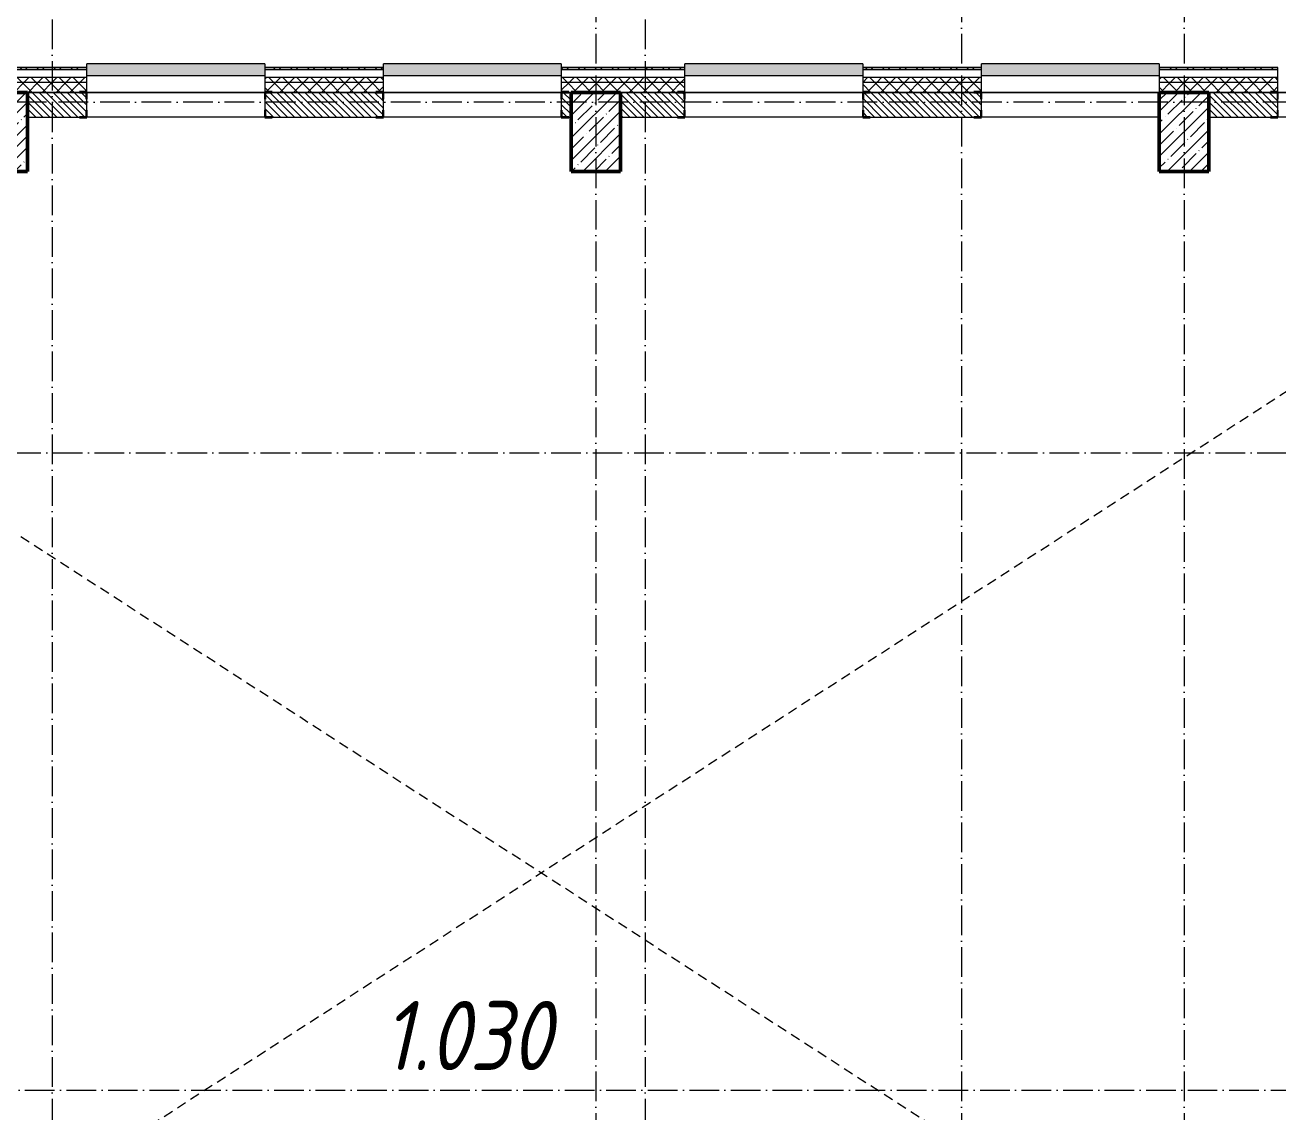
# Model space of a CAD drawing. Header units: millimetres. Extents: x -136833 to 49383, y -8033 to 344618.
# Drawn here: x -74209 to -61534, y 321158 to 332159 of the extents above; entities that cross this region are included whole.
import ezdxf

# ---------------------------------------------------------------- set-up
doc = ezdxf.new("R2010")
doc.units = ezdxf.units.MM
doc.linetypes.add('200_ШТРИХ_ш1п0_6_', pattern=[160, 100, -60])
doc.linetypes.add('50_200_ШТРИХ_1Т_ш5_п1_п1_', pattern=[700, 500, -100, 0, -100])
for name, color, linetype, lineweight in [('A-DETL-____-OTLN-3', 7, '200_ШТРИХ_ш1п0_6_', 9), ('A-GENM-____-MCUT', 7, 'Continuous', 25), ('A-GENM-____-OTLN-1', 7, 'Continuous', 25), ('A-GLAZ-____-OTLN', 7, 'Continuous', 9), ('A-WALL-____-MCUT', 7, 'Continuous', 13), ('A-WALL-____-MCUT-1', 7, 'Continuous', 9), ('A-WALL-____-OTLN', 7, 'Continuous', 9), ('A-WALL-____-PATT-1', 7, 'Continuous', 9), ('A-WALL-FNSH-MCUT-1', 7, 'Continuous', 9), ('S-COLS-____-MCUT', 7, 'Continuous', 50), ('S-COLS-____-OTLN', 7, 'Continuous', 9), ('S-GRID-____-OTLN-1', 7, '50_200_ШТРИХ_1Т_ш5_п1_п1_', 9), ('Марки помещений', 7, 'Continuous', 9)]:
    doc.layers.add(name, color=color, linetype=linetype, lineweight=lineweight)
doc.layers.add('A-GLAZ-____-OTLN-1', color=7, linetype='Continuous', lineweight=9, true_color=0xc0c0c0)
doc.styles.add('ISOCPEUR_I_2', font='isocpeui.ttf', dxfattribs={"width": 0.85, "height": 2.3})
pattern_1 = [(45, (-131434.41, 245796.49), (-70.71068, 70.71068), []), (135, (-131434.41, 245796.49), (-70.71068, -70.71068), [])]
pattern_2 = [(135, (-131434.413, 245796.486), (-35.35534, -35.35534), [])]

# ---------------------------------------------------------------- blocks, each defined once
blk = doc.blocks.new('BSC_Колонна _Прямоугольная - 500х800-25984400-АР1_План отверстий 2 этажа в осях 1-64_Ю-ЯЯ')
at = {"layer": 'S-COLS-____-OTLN'}
h = blk.add_hatch(dxfattribs=at)
h.set_pattern_fill('FP_91', color=256, style=0, pattern_type=2)
h.set_pattern_definition([(225, (57000, 85281.04), (114.04925, -114.04925), []), (225, (56885.95, 85281.04), (114.04925, -114.04925), [201.613, -40.323, 3.353, -36.97])])
h.paths.add_polyline_path([(250, 400), (-250, 400), (-250, -400), (250, -400)], flags=0)
at = {"layer": 'S-COLS-____-MCUT'}
for p, q in [((250, 400), (-250, 400)), ((-250, 400), (-250, -400)), ((250, -400), (250, 400)), ((-250, -400), (250, -400))]:
    blk.add_line(p, q, dxfattribs=at)
blk = doc.blocks.new('BSC_Колонна _Прямоугольная - 500х800-V79-АР1_План отверстий 2 этажа в осях 1-64_Ю-ЯЯ')
at = {"layer": 'S-COLS-____-OTLN'}
h = blk.add_hatch(dxfattribs=at)
h.set_pattern_fill('FP_92', color=256, style=0, pattern_type=2)
h.set_pattern_definition([(225, (63000, 85281.04), (114.04925, -114.04925), []), (225, (62885.95, 85281.04), (114.04925, -114.04925), [201.613, -40.323, 3.353, -36.97])])
h.paths.add_polyline_path([(250, 400), (-250, 400), (-250, -400), (250, -400)], flags=0)
at = {"layer": 'S-COLS-____-MCUT'}
for p, q in [((250, 400), (-250, 400)), ((-250, 400), (-250, -400)), ((250, -400), (250, 400)), ((-250, -400), (250, -400))]:
    blk.add_line(p, q, dxfattribs=at)
blk = doc.blocks.new('BSC_Колонна _Прямоугольная - 500х800-V80-АР1_План отверстий 2 этажа в осях 1-64_Ю-ЯЯ')
at = {"layer": 'S-COLS-____-OTLN'}
h = blk.add_hatch(dxfattribs=at)
h.set_pattern_fill('FP_93', color=256, style=0, pattern_type=2)
h.set_pattern_definition([(225, (68950, 85281.04), (114.04925, -114.04925), []), (225, (68835.95, 85281.04), (114.04925, -114.04925), [201.613, -40.323, 3.353, -36.97])])
h.paths.add_polyline_path([(250, 400), (-250, 400), (-250, -400), (250, -400)], flags=0)
at = {"layer": 'S-COLS-____-MCUT'}
for p, q in [((250, 400), (-250, 400)), ((-250, 400), (-250, -400)), ((250, -400), (250, 400)), ((-250, -400), (250, -400))]:
    blk.add_line(p, q, dxfattribs=at)
blk = doc.blocks.new('Фахверк_СКБ_Уголок - 250_2700-27497298-АР1_План отверстий 2 этажа в осях 1-64_Ю-ЯЯ')
at = {"layer": 'A-GENM-____-MCUT'}
for p, q in [((200, 181), (125, 181)), ((125, 181), (125, 106)), ((131, 106), (131, 175)), ((131, 175), (200, 175)), ((200, 175), (200, 181)), ((125, 106), (131, 106)), ((131, -6), (125, -6)), ((125, -6), (125, -81)), ((125, -81), (200, -81)), ((131, -75), (131, -6)), ((200, -75), (131, -75)), ((200, -81), (200, -75))]:
    blk.add_line(p, q, dxfattribs=at)
blk = doc.blocks.new('Фахверк_СКБ_Уголок - 250_2700_1-27501432-АР1_План отверстий 2 этажа в осях 1-64_Ю-ЯЯ')
at = {"layer": 'A-GENM-____-MCUT'}
for p, q in [((200, 181), (125, 181)), ((125, 181), (125, 106)), ((131, 106), (131, 175)), ((131, 175), (200, 175)), ((200, 175), (200, 181)), ((125, 106), (131, 106)), ((131, -6), (125, -6)), ((125, -6), (125, -81)), ((125, -81), (200, -81)), ((131, -75), (131, -6)), ((200, -75), (131, -75)), ((200, -81), (200, -75))]:
    blk.add_line(p, q, dxfattribs=at)
blk = doc.blocks.new('Отлив_СКБ - Отлив витража_120_НВФ-31885689-АР1_План отверстий 2 этажа в осях 1-64_Ю-ЯЯ')
at = {"layer": 'A-GLAZ-____-OTLN-1'}
for points in [[(1800, 2), (1800, 120), (0, 120), (0, 2), (737, 2)], [(1800, 0), (1800, 2), (0, 2), (0, 0), (737, 0)]]:
    blk.add_hatch(color=256, dxfattribs=at).paths.add_polyline_path(points, flags=0)
at = {"layer": 'A-GLAZ-____-OTLN'}
for p, q in [((0, 83), (0, 120)), ((1800, 120), (0, 120)), ((0, 2), (1800, 2)), ((1800, 120), (1800, 83)), ((1800, 0), (0, 0))]:
    blk.add_line(p, q, dxfattribs=at)
blk = doc.blocks.new('3эт')
at = {"layer": 'S-GRID-____-OTLN-1', "color": 251, "ltscale": 0.6, "true_color": 0x636466}
for p, q in [((346770.7, 4029.4), (346770.7, -33971.9)), ((350470.7, 4029.4), (350470.7, -33971.9)), ((352720.7, 4029.4), (352720.7, -33971.9)), ((341270.7, 3756), (341270.7, -33823.9)), ((347270.7, 3756), (347270.7, -33828.9)), ((387845.1, -1282.4), (279101.9, -1282.4)), ((279101.9, -4832.4), (387845.1, -4832.4)), ((333012.7, -11282.4), (387845.1, -11282.4))]:
    blk.add_line(p, q, dxfattribs=at)

msp = doc.modelspace()

# ---------------------------------------------------------------- hatches: boundary and pattern name
at = {"layer": 'A-WALL-____-PATT-1'}
h = msp.add_hatch(dxfattribs=at)
h.set_pattern_fill('FP_3', color=256, style=0, pattern_type=2)
h.set_pattern_definition([(45, (-131434.41, 245796.49), (-85.53659, 85.53659), []), (45, (-131377.39, 245796.49), (-85.53659, 85.53659), [])])
h.paths.add_polyline_path([(-56719.4, 331707.5), (-56719.4, 331727.5), (-59734.4, 331727.5), (-59734.4, 331707.5), (-57214.6, 331707.5)], flags=0)
h.paths.add_polyline_path([(-61534.4, 331707.5), (-61534.4, 331727.5), (-62734.4, 331727.5), (-62734.4, 331707.5)], flags=0)
h.paths.add_polyline_path([(-64534.4, 331707.5), (-64534.4, 331727.5), (-65734.4, 331727.5), (-65734.4, 331707.5)], flags=0)
h.paths.add_polyline_path([(-67534.4, 331707.5), (-67534.4, 331727.5), (-68784.4, 331727.5), (-68784.4, 331707.5), (-67819.6, 331707.5)], flags=0)
h.paths.add_polyline_path([(-70584.4, 331707.5), (-70584.4, 331727.5), (-71784.4, 331727.5), (-71784.4, 331707.5), (-71354.6, 331707.5)], flags=0)
h.paths.add_polyline_path([(-74005.8, 331707.5), (-73584.4, 331707.5), (-73584.4, 331727.5), (-74784.4, 331727.5), (-74784.4, 331707.5)], flags=0)
h.paths.add_polyline_path([(-79584.4, 331707.5), (-79584.4, 331727.5), (-81249.4, 331727.5), (-81249.4, 331707.5), (-80192.1, 331707.5)], flags=0)
h.paths.add_polyline_path([(-76584.4, 331707.5), (-76584.4, 331727.5), (-77784.4, 331727.5), (-77784.4, 331707.5)], flags=0)
h = msp.add_hatch(dxfattribs=at)
h.set_pattern_fill('FP_1', color=256, style=0, pattern_type=2)
h.set_pattern_definition(pattern_1)
h.paths.add_polyline_path([(-30084.4, 331577.5), (-30034.4, 331577.5), (-30034.4, 331627.5), (-36934.4, 331627.5), (-36934.4, 331577.5), (-32469.6, 331577.5)], flags=0)
h.paths.add_polyline_path([(-42190.8, 331577.5), (-41484.4, 331577.5), (-41484.4, 331627.5), (-42684.4, 331627.5), (-42684.4, 331577.5)], flags=0)
h.paths.add_polyline_path([(-39684.4, 331577.5), (-37934.4, 331577.5), (-37934.4, 331627.5), (-39684.4, 331627.5)], flags=0)
h.paths.add_polyline_path([(-44484.4, 331577.5), (-44484.4, 331627.5), (-45609.4, 331627.5), (-45609.4, 331577.5), (-44842.1, 331577.5)], flags=0)
h.paths.add_polyline_path([(-47409.4, 331577.5), (-47409.4, 331627.5), (-48534.4, 331627.5), (-48534.4, 331577.5), (-47493.3, 331577.5)], flags=0)
h.paths.add_polyline_path([(-54384.4, 331577.5), (-53184.4, 331577.5), (-53184.4, 331627.5), (-54384.4, 331627.5)], flags=0)
h.paths.add_polyline_path([(-56184.4, 331577.5), (-56184.4, 331627.5), (-59734.4, 331627.5), (-59734.4, 331577.5), (-57214.6, 331577.5)], flags=0)
h.paths.add_polyline_path([(-61534.4, 331577.5), (-61534.4, 331627.5), (-62734.4, 331627.5), (-62734.4, 331577.5)], flags=0)
h.paths.add_polyline_path([(-64534.4, 331577.5), (-64534.4, 331627.5), (-65734.4, 331627.5), (-65734.4, 331577.5)], flags=0)
h.paths.add_polyline_path([(-67534.4, 331577.5), (-67534.4, 331627.5), (-68784.4, 331627.5), (-68784.4, 331577.5), (-67819.6, 331577.5)], flags=0)
h.paths.add_polyline_path([(-71354.6, 331577.5), (-70584.4, 331577.5), (-70584.4, 331627.5), (-71784.4, 331627.5), (-71784.4, 331577.5)], flags=0)
h.paths.add_polyline_path([(-73584.4, 331577.5), (-73584.4, 331627.5), (-74784.4, 331627.5), (-74784.4, 331577.5), (-74005.8, 331577.5)], flags=0)
h.paths.add_polyline_path([(-76584.4, 331577.5), (-76584.4, 331627.5), (-77784.4, 331627.5), (-77784.4, 331577.5)], flags=0)
h.paths.add_polyline_path([(-80192.1, 331577.5), (-79584.4, 331577.5), (-79584.4, 331627.5), (-81234.4, 331627.5), (-81234.4, 331577.5), (-81075.8, 331577.5)], flags=0)
h = msp.add_hatch(dxfattribs=at)
h.set_pattern_fill('FP_1', color=256, style=0, pattern_type=2)
h.set_pattern_definition(pattern_1)
h.paths.add_polyline_path([(-30184.4, 331477.5), (-30084.4, 331477.5), (-30084.4, 331577.5), (-36934.4, 331577.5), (-36934.4, 331477.5), (-32469.6, 331477.5)], flags=0)
h.paths.add_polyline_path([(-38434.4, 331477.5), (-37934.4, 331477.5), (-37934.4, 331577.5), (-39684.4, 331577.5), (-39684.4, 331483.5), (-39609.4, 331483.5), (-39609.4, 331477.5), (-39539.6, 331477.5)], flags=0)
h.paths.add_polyline_path([(-42190.8, 331477.5), (-41559.4, 331477.5), (-41559.4, 331483.5), (-41484.4, 331483.5), (-41484.4, 331577.5), (-42684.4, 331577.5), (-42684.4, 331477.5)], flags=0)
h.paths.add_polyline_path([(-44842.1, 331477.5), (-44559.4, 331477.5), (-44559.4, 331483.5), (-44484.4, 331483.5), (-44484.4, 331577.5), (-45609.4, 331577.5), (-45609.4, 331483.5), (-45534.4, 331483.5), (-45534.4, 331477.5)], flags=0)
h.paths.add_polyline_path([(-47493.3, 331477.5), (-47484.4, 331477.5), (-47484.4, 331483.5), (-47409.4, 331483.5), (-47409.4, 331577.5), (-48534.4, 331577.5), (-48534.4, 331477.5), (-48034.4, 331477.5)], flags=0)
h.paths.add_polyline_path([(-53934.4, 331477.5), (-53259.4, 331477.5), (-53259.4, 331483.5), (-53184.4, 331483.5), (-53184.4, 331577.5), (-54384.4, 331577.5), (-54384.4, 331483.5), (-54309.4, 331483.5), (-54309.4, 331477.5)], flags=0)
h.paths.add_polyline_path([(-56184.4, 331477.5), (-56184.4, 331577.5), (-59734.4, 331577.5), (-59734.4, 331483.5), (-59659.4, 331483.5), (-59659.4, 331477.5), (-56684.4, 331477.5)], flags=0)
h.paths.add_polyline_path([(-62734.4, 331477.5), (-61609.4, 331477.5), (-61609.4, 331483.5), (-61534.4, 331483.5), (-61534.4, 331577.5), (-62734.4, 331577.5)], flags=0)
h.paths.add_polyline_path([(-65659.4, 331477.5), (-64609.4, 331477.5), (-64609.4, 331483.5), (-64534.4, 331483.5), (-64534.4, 331577.5), (-65734.4, 331577.5), (-65734.4, 331483.5), (-65659.4, 331483.5)], flags=0)
h.paths.add_polyline_path([(-67609.4, 331477.5), (-67609.4, 331483.5), (-67534.4, 331483.5), (-67534.4, 331577.5), (-68784.4, 331577.5), (-68784.4, 331483.5), (-68709.4, 331483.5), (-68709.4, 331477.5), (-67819.6, 331477.5)], flags=0)
h.paths.add_polyline_path([(-70659.4, 331477.5), (-70659.4, 331483.5), (-70584.4, 331483.5), (-70584.4, 331577.5), (-71784.4, 331577.5), (-71784.4, 331483.5), (-71709.4, 331483.5), (-71709.4, 331477.5), (-71354.6, 331477.5)], flags=0)
h.paths.add_polyline_path([(-73659.4, 331477.5), (-73659.4, 331483.5), (-73584.4, 331483.5), (-73584.4, 331577.5), (-74784.4, 331577.5), (-74784.4, 331483.5), (-74709.4, 331483.5), (-74709.4, 331477.5), (-74005.8, 331477.5)], flags=0)
h.paths.add_polyline_path([(-77709.4, 331477.5), (-76659.4, 331477.5), (-76659.4, 331483.5), (-76584.4, 331483.5), (-76584.4, 331577.5), (-77784.4, 331577.5), (-77784.4, 331483.5), (-77709.4, 331483.5)], flags=0)
h.paths.add_polyline_path([(-79659.4, 331477.5), (-79659.4, 331483.5), (-79584.4, 331483.5), (-79584.4, 331577.5), (-81234.4, 331577.5), (-81234.4, 331477.5), (-80192.1, 331477.5)], flags=0)
h = msp.add_hatch(dxfattribs=at)
h.set_pattern_fill('FP_6', color=256, style=0, pattern_type=2)
h.set_pattern_definition(pattern_2)
h.paths.add_polyline_path([(-71354.6, 331227.5), (-70590.4, 331227.5), (-70590.4, 331296.5), (-70584.4, 331296.5), (-70584.4, 331408.5), (-70590.4, 331408.5), (-70590.4, 331477.5), (-71778.4, 331477.5), (-71778.4, 331408.5), (-71784.4, 331408.5), (-71784.4, 331296.5), (-71778.4, 331296.5), (-71778.4, 331227.5), (-71709.4, 331227.5)], flags=0)
h.paths.add_polyline_path([(-68778.4, 331227.5), (-68684.4, 331227.5), (-68684.4, 331477.5), (-68778.4, 331477.5), (-68778.4, 331408.5), (-68784.4, 331408.5), (-68784.4, 331296.5), (-68778.4, 331296.5)], flags=0)
h.paths.add_polyline_path([(-73590.4, 331227.5), (-73590.4, 331296.5), (-73584.4, 331296.5), (-73584.4, 331408.5), (-73590.4, 331408.5), (-73590.4, 331477.5), (-74184.4, 331477.5), (-74184.4, 331227.5), (-73659.4, 331227.5)], flags=0)
h = msp.add_hatch(dxfattribs=at)
h.set_pattern_fill('FP_6', color=256, style=0, pattern_type=2)
h.set_pattern_definition(pattern_2)
h.paths.add_polyline_path([(-64609.4, 331227.5), (-64540.4, 331227.5), (-64540.4, 331296.5), (-64534.4, 331296.5), (-64534.4, 331408.5), (-64540.4, 331408.5), (-64540.4, 331477.5), (-65728.4, 331477.5), (-65728.4, 331408.5), (-65734.4, 331408.5), (-65734.4, 331296.5), (-65728.4, 331296.5), (-65728.4, 331227.5), (-65659.4, 331227.5)], flags=0)
h.paths.add_polyline_path([(-67819.6, 331227.5), (-67540.4, 331227.5), (-67540.4, 331296.5), (-67534.4, 331296.5), (-67534.4, 331408.5), (-67540.4, 331408.5), (-67540.4, 331477.5), (-68184.4, 331477.5), (-68184.4, 331227.5)], flags=0)
h = msp.add_hatch(dxfattribs=at)
h.set_pattern_fill('FP_6', color=256, style=0, pattern_type=2)
h.set_pattern_definition(pattern_2)
h.paths.add_polyline_path([(-57534.4, 331227.5), (-57534.4, 331477.5), (-59728.4, 331477.5), (-59728.4, 331408.5), (-59734.4, 331408.5), (-59734.4, 331296.5), (-59728.4, 331296.5), (-59728.4, 331227.5), (-59659.4, 331227.5)], flags=0)
h.paths.add_polyline_path([(-61609.4, 331227.5), (-61540.4, 331227.5), (-61540.4, 331296.5), (-61534.4, 331296.5), (-61534.4, 331408.5), (-61540.4, 331408.5), (-61540.4, 331477.5), (-62234.4, 331477.5), (-62234.4, 331227.5)], flags=0)

# ---------------------------------------------------------------- linework, layer by layer
at = {"layer": 'A-DETL-____-OTLN-3'}
for p, q in [((-80434.4, 330977.5), (-57534.4, 316177.5)), ((-57534.4, 330977.5), (-80434.4, 316177.5))]:
    msp.add_line(p, q, dxfattribs=at)
at = {"layer": 'A-WALL-____-MCUT'}
for p, q in [((-73584.4, 331707.5), (-74784.4, 331707.5)), ((-74784.4, 331707.5), (-73584.4, 331707.5)), ((-73584.4, 331483.5), (-73584.4, 331707.5)), ((-71784.4, 331707.5), (-71784.4, 331483.5)), ((-70584.4, 331707.5), (-71784.4, 331707.5)), ((-71784.4, 331707.5), (-70584.4, 331707.5)), ((-70584.4, 331483.5), (-70584.4, 331707.5)), ((-68784.4, 331707.5), (-68784.4, 331483.5)), ((-67534.4, 331707.5), (-68784.4, 331707.5)), ((-68784.4, 331707.5), (-67534.4, 331707.5)), ((-67534.4, 331483.5), (-67534.4, 331707.5)), ((-65734.4, 331707.5), (-65734.4, 331483.5)), ((-64534.4, 331707.5), (-65734.4, 331707.5)), ((-65734.4, 331707.5), (-64534.4, 331707.5)), ((-64534.4, 331483.5), (-64534.4, 331707.5)), ((-62734.4, 331707.5), (-62734.4, 331477.5)), ((-61534.4, 331707.5), (-62734.4, 331707.5)), ((-62734.4, 331707.5), (-61534.4, 331707.5)), ((-61534.4, 331483.5), (-61534.4, 331707.5)), ((-74184.4, 331477.5), (-73659.4, 331477.5)), ((-73659.4, 331477.5), (-74184.4, 331477.5)), ((-71709.4, 331477.5), (-70659.4, 331477.5)), ((-70659.4, 331477.5), (-71709.4, 331477.5)), ((-68709.4, 331477.5), (-68684.4, 331477.5)), ((-68684.4, 331477.5), (-68709.4, 331477.5)), ((-68184.4, 331477.5), (-67609.4, 331477.5)), ((-67609.4, 331477.5), (-68184.4, 331477.5)), ((-65659.4, 331477.5), (-64609.4, 331477.5)), ((-64609.4, 331477.5), (-65659.4, 331477.5)), ((-62234.4, 331477.5), (-61609.4, 331477.5)), ((-61609.4, 331477.5), (-62234.4, 331477.5)), ((-73584.4, 331296.5), (-73584.4, 331408.5)), ((-71784.4, 331408.5), (-71784.4, 331296.5)), ((-70584.4, 331296.5), (-70584.4, 331408.5)), ((-68784.4, 331408.5), (-68784.4, 331296.5)), ((-67534.4, 331296.5), (-67534.4, 331408.5)), ((-65734.4, 331408.5), (-65734.4, 331296.5)), ((-64534.4, 331296.5), (-64534.4, 331408.5)), ((-61534.4, 331296.5), (-61534.4, 331408.5)), ((-74184.4, 331227.5), (-73659.4, 331227.5)), ((-71709.4, 331227.5), (-70659.4, 331227.5)), ((-68709.4, 331227.5), (-68684.4, 331227.5)), ((-68184.4, 331227.5), (-67609.4, 331227.5)), ((-65659.4, 331227.5), (-64609.4, 331227.5)), ((-62234.4, 331227.5), (-61609.4, 331227.5))]:
    msp.add_line(p, q, dxfattribs=at)
at = {"layer": 'A-WALL-____-MCUT-1'}
for p, q in [((-73584.4, 331627.5), (-74784.4, 331627.5)), ((-70584.4, 331627.5), (-71784.4, 331627.5)), ((-67534.4, 331627.5), (-68784.4, 331627.5)), ((-64534.4, 331627.5), (-65734.4, 331627.5)), ((-61534.4, 331627.5), (-62734.4, 331627.5)), ((-73584.4, 331577.5), (-74784.4, 331577.5)), ((-70584.4, 331577.5), (-71784.4, 331577.5)), ((-67534.4, 331577.5), (-68784.4, 331577.5)), ((-64534.4, 331577.5), (-65734.4, 331577.5)), ((-61534.4, 331577.5), (-62734.4, 331577.5))]:
    msp.add_line(p, q, dxfattribs=at)
at = {"layer": 'A-WALL-____-OTLN'}
for p, q in [((-71784.4, 331477.5), (-73584.4, 331477.5)), ((-73584.4, 331477.5), (-71784.4, 331477.5)), ((-68784.4, 331477.5), (-70584.4, 331477.5)), ((-70584.4, 331477.5), (-68784.4, 331477.5)), ((-65734.4, 331477.5), (-67534.4, 331477.5)), ((-67534.4, 331477.5), (-65734.4, 331477.5)), ((-62734.4, 331477.5), (-64534.4, 331477.5)), ((-64534.4, 331477.5), (-62734.4, 331477.5)), ((-59734.4, 331477.5), (-61534.4, 331477.5)), ((-61534.4, 331477.5), (-59734.4, 331477.5)), ((-71784.4, 331227.5), (-73584.4, 331227.5)), ((-68784.4, 331227.5), (-70584.4, 331227.5)), ((-65734.4, 331227.5), (-67534.4, 331227.5)), ((-62734.4, 331227.5), (-64534.4, 331227.5)), ((-59734.4, 331227.5), (-61534.4, 331227.5))]:
    msp.add_line(p, q, dxfattribs=at)
at = {"layer": 'A-WALL-FNSH-MCUT-1'}
for p, q in [((-73584.4, 331727.5), (-74784.4, 331727.5)), ((-73584.4, 331707.5), (-73584.4, 331727.5)), ((-70584.4, 331727.5), (-71784.4, 331727.5)), ((-71784.4, 331727.5), (-71784.4, 331707.5)), ((-70584.4, 331707.5), (-70584.4, 331727.5)), ((-67534.4, 331727.5), (-68784.4, 331727.5)), ((-68784.4, 331727.5), (-68784.4, 331707.5)), ((-67534.4, 331707.5), (-67534.4, 331727.5)), ((-64534.4, 331727.5), (-65734.4, 331727.5)), ((-65734.4, 331727.5), (-65734.4, 331707.5)), ((-64534.4, 331707.5), (-64534.4, 331727.5)), ((-61534.4, 331727.5), (-62734.4, 331727.5)), ((-62734.4, 331727.5), (-62734.4, 331707.5)), ((-61534.4, 331707.5), (-61534.4, 331727.5))]:
    msp.add_line(p, q, dxfattribs=at)

# ---------------------------------------------------------------- block references
msp.add_blockref('3эт', (-415205.1, 332659.9))
at = {"layer": 'A-GENM-____-OTLN-1', "rotation": 180}
for p in [(-73459.4, 331402.5), (-70459.4, 331402.5), (-67409.4, 331402.5), (-64409.4, 331402.5), (-61409.4, 331402.5)]:
    msp.add_blockref('Фахверк_СКБ_Уголок - 250_2700-27497298-АР1_План отверстий 2 этажа в осях 1-64_Ю-ЯЯ', p, dxfattribs=at)
at = {"layer": 'A-GENM-____-OTLN-1'}
for name, p in [('Фахверк_СКБ_Уголок - 250_2700-27497298-АР1_План отверстий 2 этажа в осях 1-64_Ю-ЯЯ', (-71909.4, 331302.5)), ('Фахверк_СКБ_Уголок - 250_2700_1-27501432-АР1_План отверстий 2 этажа в осях 1-64_Ю-ЯЯ', (-68909.4, 331302.5)), ('Фахверк_СКБ_Уголок - 250_2700-27497298-АР1_План отверстий 2 этажа в осях 1-64_Ю-ЯЯ', (-65859.4, 331302.5))]:
    msp.add_blockref(name, p, dxfattribs=at)
at = {"layer": 'A-GLAZ-____-OTLN'}
for p in [(-73584.4, 331644.5), (-70584.4, 331644.5), (-67534.4, 331644.5), (-64534.4, 331644.5)]:
    msp.add_blockref('Отлив_СКБ - Отлив витража_120_НВФ-31885689-АР1_План отверстий 2 этажа в осях 1-64_Ю-ЯЯ', p, dxfattribs=at)
at = {"layer": 'S-COLS-____-OTLN', "rotation": 180}
for name, p in [('BSC_Колонна _Прямоугольная - 500х800-25984400-АР1_План отверстий 2 этажа в осях 1-64_Ю-ЯЯ', (-74434.4, 331077.5)), ('BSC_Колонна _Прямоугольная - 500х800-V79-АР1_План отверстий 2 этажа в осях 1-64_Ю-ЯЯ', (-68434.4, 331077.5)), ('BSC_Колонна _Прямоугольная - 500х800-V80-АР1_План отверстий 2 этажа в осях 1-64_Ю-ЯЯ', (-62484.4, 331077.5))]:
    msp.add_blockref(name, p, dxfattribs=at)

# ---------------------------------------------------------------- texts
at = {"layer": 'Марки помещений', "insert": (-70594.7, 322281.4), "char_height": 700, "width": 737.552, "attachment_point": 1, "style": 'ISOCPEUR_I_2'}
msp.add_mtext('1.030', dxfattribs=at)

doc.saveas('drawing.dxf')
